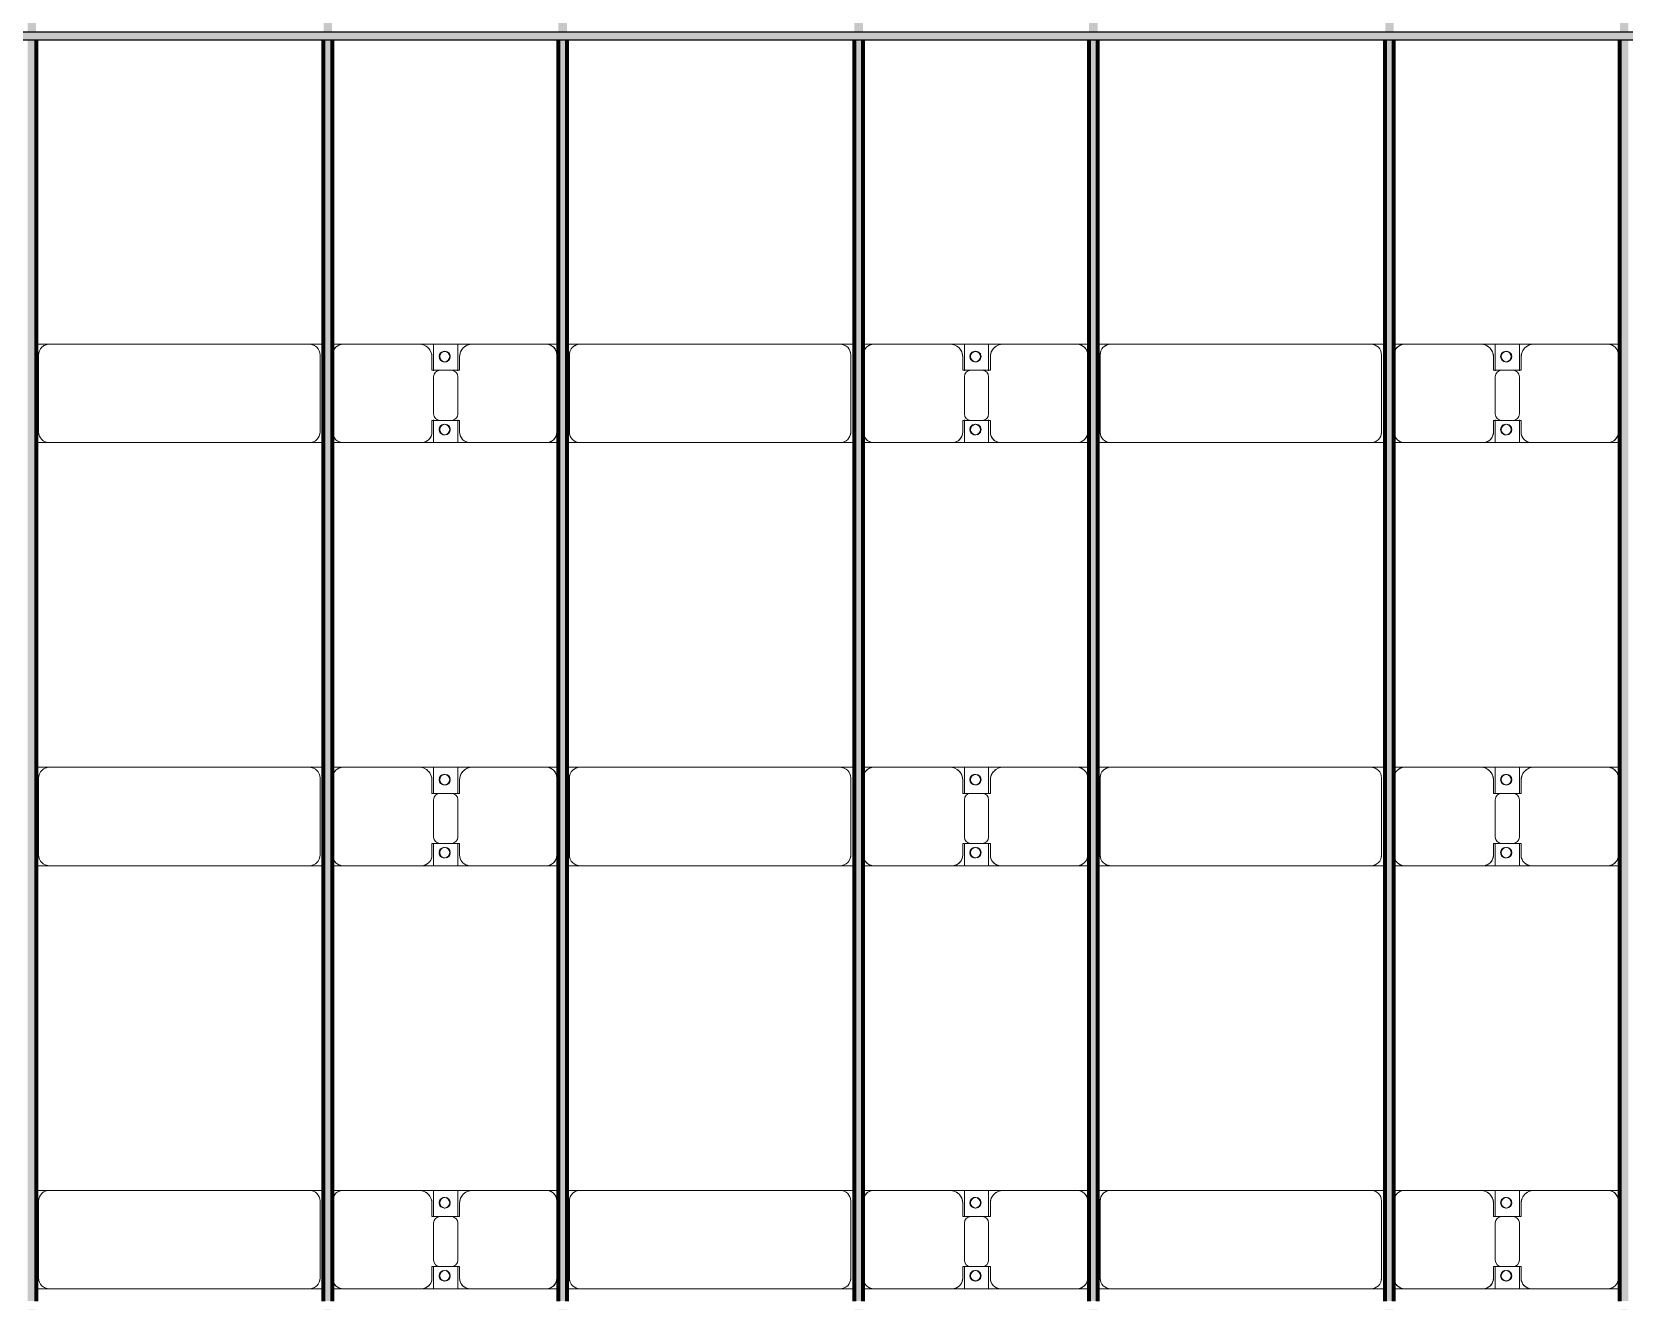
# Model space of a CAD drawing. Header units: millimetres. Extents: x -268744 to 115753, y -96240 to -10461.
# Drawn here: x -76505 to -68975, y -58607 to -52607 of the extents above; entities that cross this region are included whole.
import ezdxf

# ---------------------------------------------------------------- set-up
doc = ezdxf.new("R2010")
doc.units = ezdxf.units.MM
doc.layers.add('A-GENM', color=13, linetype='Continuous', lineweight=9)
doc.layers.add('S-BEAM', color=12, linetype='Continuous', lineweight=9)

# ---------------------------------------------------------------- blocks, each defined once
blk = doc.blocks.new('Dầm C52 - Hộp 40x60-V24-KHUNG KẾT CẤU BÈ PIN 1')
at = {"layer": 'S-BEAM', "lineweight": 25}
blk.add_hatch(color=4, dxfattribs=at).paths.add_polyline_path([(-145811, -20), (145811, -20), (145811, 20), (-145811, 20)])
at = {"layer": 'S-BEAM', "color": 4, "lineweight": 25}
for p, q in [((-145811, 20), (145811, 20)), ((145811, -20), (-145811, -20))]:
    blk.add_line(p, q, dxfattribs=at)
blk = doc.blocks.new('Dai phao do pin - DẢI PHAO ĐỠ PIN-V60-KHUNG KẾT CẤU BÈ PIN 1')
at = {"layer": 'A-GENM', "color": 7}
for p, q in [((31947.6, 241.6), (32009.7, 241.6)), ((31947.6, 241.6), (32009.7, 241.6)), ((33240.3, 241.6), (32009.7, 241.6)), ((33240.3, 241.6), (33307.6, 241.6)), ((33240.3, 241.6), (33307.6, 241.6)), ((33347.6, 241.6), (33399.7, 241.6)), ((33347.6, 241.6), (33399.7, 241.6)), ((33759.7, 241.6), (33399.7, 241.6)), ((33759.7, 241.6), (33942.2, 241.6)), ((33942.2, 241.6), (33759.7, 241.6)), ((33827.8, 241.6), (34010, 241.6)), ((33827.8, 116.2), (33827.8, 241.6)), ((34010, 241.6), (33827.8, 241.6)), ((33942.2, 241.6), (33942.2, 116.2)), ((34360.3, 241.6), (34010.3, 241.6)), ((34360.3, 241.6), (34417.6, 241.6)), ((34360.3, 241.6), (34417.6, 241.6)), ((34457.6, 241.6), (34519.7, 241.6)), ((34457.6, 241.6), (34519.7, 241.6)), ((35750.3, 241.6), (34519.7, 241.6)), ((35750.3, 241.6), (35817.6, 241.6)), ((35750.3, 241.6), (35817.6, 241.6)), ((35857.6, 241.6), (35909.7, 241.6)), ((35857.6, 241.6), (35909.7, 241.6)), ((36269.7, 241.6), (35909.7, 241.6)), ((36269.7, 241.6), (36452.2, 241.6)), ((36452.2, 241.6), (36269.7, 241.6)), ((36337.8, 241.6), (36520.3, 241.6)), ((36337.8, 116.2), (36337.8, 241.6)), ((36520.3, 241.6), (36337.8, 241.6)), ((36452.2, 241.6), (36452.2, 116.2)), ((36870.3, 241.6), (36520.3, 241.6)), ((36870.3, 241.6), (36927.6, 241.6)), ((36870.3, 241.6), (36927.6, 241.6)), ((36967.6, 241.6), (37029.7, 241.6)), ((36967.6, 241.6), (37029.7, 241.6)), ((38260.3, 241.6), (37029.7, 241.6)), ((38260.3, 241.6), (38327.6, 241.6)), ((38260.3, 241.6), (38327.6, 241.6)), ((38367.6, 241.6), (38419.7, 241.6)), ((38367.6, 241.6), (38419.7, 241.6)), ((38779.7, 241.6), (38419.7, 241.6)), ((38779.7, 241.6), (38962.2, 241.6)), ((38962.2, 241.6), (38779.7, 241.6)), ((38847.8, 241.6), (39030.3, 241.6)), ((38847.8, 116.2), (38847.8, 241.6)), ((39030.3, 241.6), (38847.8, 241.6)), ((38962.2, 241.6), (38962.2, 116.2)), ((39380.3, 241.6), (39030.3, 241.6)), ((39380.3, 241.6), (39437.6, 241.6)), ((39380.3, 241.6), (39437.6, 241.6)), ((31959.7, 191.6), (31959.7, -173.4)), ((33290.3, -173.4), (33290.3, 191.6)), ((33349.7, 191.6), (33349.7, -173.4)), ((33819.7, 118.2), (33819.7, 181.6)), ((33950.3, 181.6), (33950.3, 118.2)), ((34410.3, -173.4), (34410.3, 191.6)), ((34469.7, 191.6), (34469.7, -173.4)), ((35800.3, -173.4), (35800.3, 191.6)), ((35859.7, 191.6), (35859.7, -173.4)), ((36329.7, 118.2), (36329.7, 181.6)), ((36460.3, 181.6), (36460.3, 118.2)), ((36920.3, -173.4), (36920.3, 191.6)), ((36979.7, 191.6), (36979.7, -173.4)), ((38310.3, -173.4), (38310.3, 191.6)), ((38369.7, 191.6), (38369.7, -173.4)), ((38839.7, 118.2), (38839.7, 181.6)), ((38970.3, 181.6), (38970.3, 118.2)), ((39430.3, -173.4), (39430.3, 191.6)), ((33912.2, 118.2), (33819.7, 118.2)), ((33827.8, 88.2), (33827.8, -88.2)), ((33950.3, 118.2), (33857.8, 118.2)), ((33942.2, -88.2), (33942.2, 88.2)), ((36422.2, 118.2), (36329.7, 118.2)), ((36337.8, 88.2), (36337.8, -88.2)), ((36460.3, 118.2), (36367.8, 118.2)), ((36452.2, -88.2), (36452.2, 88.2)), ((38932.2, 118.2), (38839.7, 118.2)), ((38847.8, 88.2), (38847.8, -88.2)), ((38970.3, 118.2), (38877.8, 118.2)), ((38962.2, -88.2), (38962.2, 88.2)), ((33819.7, -173.4), (33819.7, -118.2)), ((33819.7, -118.2), (33912.2, -118.2)), ((33827.8, -223.4), (33827.8, -116.2)), ((33857.8, -118.2), (33950.3, -118.2)), ((33942.2, -116.2), (33942.2, -223.4)), ((33950.3, -118.2), (33950.3, -173.4)), ((36329.7, -173.4), (36329.7, -118.2)), ((36329.7, -118.2), (36422.2, -118.2)), ((36337.8, -223.4), (36337.8, -116.2)), ((36367.8, -118.2), (36460.3, -118.2)), ((36452.2, -116.2), (36452.2, -223.4)), ((36460.3, -118.2), (36460.3, -173.4)), ((38839.7, -173.4), (38839.7, -118.2)), ((38839.7, -118.2), (38932.2, -118.2)), ((38847.8, -223.4), (38847.8, -116.2)), ((38877.8, -118.2), (38970.3, -118.2)), ((38962.2, -116.2), (38962.2, -223.4)), ((38970.3, -118.2), (38970.3, -173.4)), ((32009.7, -223.4), (31947.6, -223.4)), ((32009.7, -223.4), (31947.6, -223.4)), ((32009.7, -223.4), (33240.3, -223.4)), ((33307.6, -223.4), (33240.3, -223.4)), ((33307.6, -223.4), (33240.3, -223.4)), ((33399.7, -223.4), (33347.6, -223.4)), ((33399.7, -223.4), (33347.6, -223.4)), ((33399.7, -223.4), (33769.7, -223.4)), ((33942.2, -223.4), (33769.7, -223.4)), ((33769.7, -223.4), (33942.2, -223.4)), ((34000.3, -223.4), (33827.8, -223.4)), ((33827.8, -223.4), (34000.3, -223.4)), ((34000.3, -223.4), (34360.3, -223.4)), ((34417.6, -223.4), (34360.3, -223.4)), ((34417.6, -223.4), (34360.3, -223.4)), ((34519.7, -223.4), (34457.6, -223.4)), ((34519.7, -223.4), (34457.6, -223.4)), ((34519.7, -223.4), (35750.3, -223.4)), ((35817.6, -223.4), (35750.3, -223.4)), ((35817.6, -223.4), (35750.3, -223.4)), ((35909.7, -223.4), (35857.6, -223.4)), ((35909.7, -223.4), (35857.6, -223.4)), ((35909.7, -223.4), (36279.7, -223.4)), ((36452.2, -223.4), (36279.7, -223.4)), ((36279.7, -223.4), (36452.2, -223.4)), ((36510.3, -223.4), (36337.8, -223.4)), ((36337.8, -223.4), (36510.3, -223.4)), ((36510.3, -223.4), (36870.3, -223.4)), ((36927.6, -223.4), (36870.3, -223.4)), ((36927.6, -223.4), (36870.3, -223.4)), ((37029.7, -223.4), (36967.6, -223.4)), ((37029.7, -223.4), (36967.6, -223.4)), ((37029.7, -223.4), (38260.3, -223.4)), ((38327.6, -223.4), (38260.3, -223.4)), ((38327.6, -223.4), (38260.3, -223.4)), ((38419.7, -223.4), (38367.6, -223.4)), ((38419.7, -223.4), (38367.6, -223.4)), ((38419.7, -223.4), (38789.7, -223.4)), ((38962.2, -223.4), (38789.7, -223.4)), ((38789.7, -223.4), (38962.2, -223.4)), ((39020.3, -223.4), (38847.8, -223.4)), ((38847.8, -223.4), (39020.3, -223.4)), ((39020.3, -223.4), (39380.3, -223.4)), ((39437.6, -223.4), (39380.3, -223.4)), ((39437.6, -223.4), (39380.3, -223.4))]:
    blk.add_line(p, q, dxfattribs=at)
for centre, radius, start, end in [((32009.7, 191.6), 50, 90, 180), ((32009.7, 191.6), 50, 105, 135), ((33240.3, 191.6), 50, 360, 90), ((33240.3, 191.6), 50, 60, 90), ((33399.7, 191.6), 50, 90, 180), ((33399.7, 191.6), 50, 105, 180), ((33759.7, 181.6), 60, 360, 90), ((33759.7, 181.6), 60, 360, 60), ((34010.3, 181.6), 60, 90, 180), ((34010.3, 181.6), 60, 120, 180), ((34360.3, 191.6), 50, 0, 90), ((34360.3, 191.6), 50, 0, 75), ((34519.7, 191.6), 50, 90, 180), ((34519.7, 191.6), 50, 105, 135), ((35750.3, 191.6), 50, 360, 90), ((35750.3, 191.6), 50, 60, 90), ((35909.7, 191.6), 50, 90, 180), ((35909.7, 191.6), 50, 105, 180), ((36269.7, 181.6), 60, 360, 90), ((36269.7, 181.6), 60, 360, 60), ((36520.3, 181.6), 60, 90, 180), ((36520.3, 181.6), 60, 120, 180), ((36870.3, 191.6), 50, 360, 90), ((36870.3, 191.6), 50, 360, 75), ((37029.7, 191.6), 50, 90, 180), ((37029.7, 191.6), 50, 105, 135), ((38260.3, 191.6), 50, 0, 90), ((38260.3, 191.6), 50, 60, 90), ((38419.7, 191.6), 50, 90, 180), ((38419.7, 191.6), 50, 105, 180), ((38779.7, 181.6), 60, 360, 90), ((38779.7, 181.6), 60, 360, 60), ((39030.3, 181.6), 60, 90, 180), ((39030.3, 181.6), 60, 120, 180), ((39380.3, 191.6), 50, 0, 90), ((39380.3, 191.6), 50, 0, 75), ((32009.7, 191.6), 50, 150, 180), ((33240.3, 191.6), 50, 15, 30), ((33878.6, 183.2), 25, 360, 180), ((33878.6, 183.2), 25, 180, 0), ((33878.6, 183.2), 25, 0, 165), ((33881.4, 183.2), 25, 0, 180), ((33881.4, 183.2), 25, 90, 180), ((33881.4, 183.2), 25, 180, 360), ((33881.4, 183.2), 25, 180, 300), ((33878.6, 183.2), 25, 210, 0), ((33881.4, 183.2), 25, 15, 75), ((33881.4, 183.2), 25, 330, 345), ((34519.7, 191.6), 50, 150, 180), ((35750.3, 191.6), 50, 15, 30), ((36388.6, 183.2), 25, 360, 180), ((36388.6, 183.2), 25, 180, 0), ((36388.6, 183.2), 25, 0, 165), ((36391.4, 183.2), 25, 0, 180), ((36391.4, 183.2), 25, 90, 180), ((36391.4, 183.2), 25, 180, 0), ((36391.4, 183.2), 25, 180, 300), ((36388.6, 183.2), 25, 210, 0), ((36391.4, 183.2), 25, 15, 75), ((36391.4, 183.2), 25, 330, 345), ((37029.7, 191.6), 50, 150, 180), ((38260.3, 191.6), 50, 15, 30), ((38898.6, 183.2), 25, 360, 180), ((38898.6, 183.2), 25, 180, 0), ((38898.6, 183.2), 25, 0, 165), ((38901.4, 183.2), 25, 360, 180), ((38901.4, 183.2), 25, 90, 180), ((38901.4, 183.2), 25, 180, 360), ((38901.4, 183.2), 25, 180, 300), ((38898.6, 183.2), 25, 210, 0), ((38901.4, 183.2), 25, 15, 75), ((38901.4, 183.2), 25, 330, 345), ((33857.8, 88.2), 30, 90, 180), ((33912.2, 88.2), 30, 0, 90), ((36367.8, 88.2), 30, 90, 180), ((36422.2, 88.2), 30, 0, 90), ((38877.8, 88.2), 30, 90, 180), ((38932.2, 88.2), 30, 0, 90), ((33857.8, -88.2), 30, 180, 270), ((33878.6, -161.8), 25, 0, 180), ((33878.6, -161.8), 25, 105, 165), ((33881.4, -161.8), 25, 0, 180), ((33881.4, -161.8), 25, 105, 180), ((33878.6, -161.8), 25, 0, 75), ((33881.4, -161.8), 25, 15, 75), ((33912.2, -88.2), 30, 270, 0), ((36367.8, -88.2), 30, 180, 270), ((36388.6, -161.8), 25, 360, 180), ((36388.6, -161.8), 25, 105, 165), ((36391.4, -161.8), 25, 360, 180), ((36391.4, -161.8), 25, 105, 180), ((36388.6, -161.8), 25, 0, 75), ((36391.4, -161.8), 25, 15, 75), ((36422.2, -88.2), 30, 270, 0), ((38877.8, -88.2), 30, 180, 270), ((38898.6, -161.8), 25, 0, 180), ((38898.6, -161.8), 25, 105, 165), ((38901.4, -161.8), 25, 360, 180), ((38901.4, -161.8), 25, 105, 180), ((38898.6, -161.8), 25, 0, 75), ((38901.4, -161.8), 25, 15, 75), ((38932.2, -88.2), 30, 270, 0), ((32009.7, -173.4), 50, 180, 270), ((32009.7, -173.4), 50, 180, 210), ((32009.7, -173.4), 50, 240, 270), ((33240.3, -173.4), 50, 270, 360), ((33240.3, -173.4), 50, 285, 300), ((33240.3, -173.4), 50, 330, 360), ((33399.7, -173.4), 50, 180, 270), ((33399.7, -173.4), 50, 180, 255), ((33769.7, -173.4), 50, 270, 0), ((33769.7, -173.4), 50, 285, 0), ((33878.6, -161.8), 25, 180, 0), ((33878.6, -161.8), 25, 195, 0), ((33881.4, -161.8), 25, 180, 0), ((33881.4, -161.8), 25, 180, 270), ((33881.4, -161.8), 25, 285, 345), ((34000.3, -173.4), 50, 180, 270), ((34000.3, -173.4), 50, 180, 255), ((34360.3, -173.4), 50, 270, 0), ((34360.3, -173.4), 50, 285, 0), ((34519.7, -173.4), 50, 180, 270), ((34519.7, -173.4), 50, 180, 210), ((34519.7, -173.4), 50, 240, 270), ((35750.3, -173.4), 50, 270, 360), ((35750.3, -173.4), 50, 285, 300), ((35750.3, -173.4), 50, 330, 360), ((35909.7, -173.4), 50, 180, 270), ((35909.7, -173.4), 50, 180, 255), ((36279.7, -173.4), 50, 270, 0), ((36279.7, -173.4), 50, 285, 0), ((36388.6, -161.8), 25, 180, 0), ((36388.6, -161.8), 25, 195, 0), ((36391.4, -161.8), 25, 180, 0), ((36391.4, -161.8), 25, 180, 270), ((36391.4, -161.8), 25, 285, 345), ((36510.3, -173.4), 50, 180, 270), ((36510.3, -173.4), 50, 180, 255), ((36870.3, -173.4), 50, 270, 360), ((36870.3, -173.4), 50, 285, 360), ((37029.7, -173.4), 50, 180, 270), ((37029.7, -173.4), 50, 180, 210), ((37029.7, -173.4), 50, 240, 270), ((38260.3, -173.4), 50, 270, 0), ((38260.3, -173.4), 50, 285, 300), ((38260.3, -173.4), 50, 330, 360), ((38419.7, -173.4), 50, 180, 270), ((38419.7, -173.4), 50, 180, 255), ((38789.7, -173.4), 50, 270, 360), ((38789.7, -173.4), 50, 285, 360), ((38898.6, -161.8), 25, 180, 0), ((38898.6, -161.8), 25, 195, 0), ((38901.4, -161.8), 25, 180, 0), ((38901.4, -161.8), 25, 180, 270), ((38901.4, -161.8), 25, 285, 345), ((39020.3, -173.4), 50, 180, 270), ((39020.3, -173.4), 50, 180, 255), ((39380.3, -173.4), 50, 270, 0), ((39380.3, -173.4), 50, 285, 0)]:
    blk.add_arc(centre, radius, start, end, dxfattribs=at)
blk = doc.blocks.new('Dai phao do pin - DẢI PHAO ĐỠ PIN-V61-KHUNG KẾT CẤU BÈ PIN 1')
at = {"layer": 'A-GENM', "color": 7}
for p, q in [((31947.6, 241.6), (32009.7, 241.6)), ((31947.6, 241.6), (32009.7, 241.6)), ((33240.3, 241.6), (32009.7, 241.6)), ((33240.3, 241.6), (33307.6, 241.6)), ((33240.3, 241.6), (33307.6, 241.6)), ((33347.6, 241.6), (33399.7, 241.6)), ((33347.6, 241.6), (33399.7, 241.6)), ((33759.7, 241.6), (33399.7, 241.6)), ((33759.7, 241.6), (33942.2, 241.6)), ((33942.2, 241.6), (33759.7, 241.6)), ((33827.8, 241.6), (34010, 241.6)), ((33827.8, 116.2), (33827.8, 241.6)), ((34010, 241.6), (33827.8, 241.6)), ((33942.2, 241.6), (33942.2, 116.2)), ((34360.3, 241.6), (34010.3, 241.6)), ((34360.3, 241.6), (34417.6, 241.6)), ((34360.3, 241.6), (34417.6, 241.6)), ((34457.6, 241.6), (34519.7, 241.6)), ((34457.6, 241.6), (34519.7, 241.6)), ((35750.3, 241.6), (34519.7, 241.6)), ((35750.3, 241.6), (35817.6, 241.6)), ((35750.3, 241.6), (35817.6, 241.6)), ((35857.6, 241.6), (35909.7, 241.6)), ((35857.6, 241.6), (35909.7, 241.6)), ((36269.7, 241.6), (35909.7, 241.6)), ((36269.7, 241.6), (36452.2, 241.6)), ((36452.2, 241.6), (36269.7, 241.6)), ((36337.8, 241.6), (36520.3, 241.6)), ((36337.8, 116.2), (36337.8, 241.6)), ((36520.3, 241.6), (36337.8, 241.6)), ((36452.2, 241.6), (36452.2, 116.2)), ((36870.3, 241.6), (36520.3, 241.6)), ((36870.3, 241.6), (36927.6, 241.6)), ((36870.3, 241.6), (36927.6, 241.6)), ((36967.6, 241.6), (37029.7, 241.6)), ((36967.6, 241.6), (37029.7, 241.6)), ((38260.3, 241.6), (37029.7, 241.6)), ((38260.3, 241.6), (38327.6, 241.6)), ((38260.3, 241.6), (38327.6, 241.6)), ((38367.6, 241.6), (38419.7, 241.6)), ((38367.6, 241.6), (38419.7, 241.6)), ((38779.7, 241.6), (38419.7, 241.6)), ((38779.7, 241.6), (38962.2, 241.6)), ((38962.2, 241.6), (38779.7, 241.6)), ((38847.8, 241.6), (39030.3, 241.6)), ((38847.8, 116.2), (38847.8, 241.6)), ((39030.3, 241.6), (38847.8, 241.6)), ((38962.2, 241.6), (38962.2, 116.2)), ((39380.3, 241.6), (39030.3, 241.6)), ((39380.3, 241.6), (39437.6, 241.6)), ((39380.3, 241.6), (39437.6, 241.6)), ((31959.7, 191.6), (31959.7, -173.4)), ((33290.3, -173.4), (33290.3, 191.6)), ((33349.7, 191.6), (33349.7, -173.4)), ((33819.7, 118.2), (33819.7, 181.6)), ((33950.3, 181.6), (33950.3, 118.2)), ((34410.3, -173.4), (34410.3, 191.6)), ((34469.7, 191.6), (34469.7, -173.4)), ((35800.3, -173.4), (35800.3, 191.6)), ((35859.7, 191.6), (35859.7, -173.4)), ((36329.7, 118.2), (36329.7, 181.6)), ((36460.3, 181.6), (36460.3, 118.2)), ((36920.3, -173.4), (36920.3, 191.6)), ((36979.7, 191.6), (36979.7, -173.4)), ((38310.3, -173.4), (38310.3, 191.6)), ((38369.7, 191.6), (38369.7, -173.4)), ((38839.7, 118.2), (38839.7, 181.6)), ((38970.3, 181.6), (38970.3, 118.2)), ((39430.3, -173.4), (39430.3, 191.6)), ((33912.2, 118.2), (33819.7, 118.2)), ((33827.8, 88.2), (33827.8, -88.2)), ((33950.3, 118.2), (33857.8, 118.2)), ((33942.2, -88.2), (33942.2, 88.2)), ((36422.2, 118.2), (36329.7, 118.2)), ((36337.8, 88.2), (36337.8, -88.2)), ((36460.3, 118.2), (36367.8, 118.2)), ((36452.2, -88.2), (36452.2, 88.2)), ((38932.2, 118.2), (38839.7, 118.2)), ((38847.8, 88.2), (38847.8, -88.2)), ((38970.3, 118.2), (38877.8, 118.2)), ((38962.2, -88.2), (38962.2, 88.2)), ((33819.7, -173.4), (33819.7, -118.2)), ((33819.7, -118.2), (33912.2, -118.2)), ((33827.8, -223.4), (33827.8, -116.2)), ((33857.8, -118.2), (33950.3, -118.2)), ((33942.2, -116.2), (33942.2, -223.4)), ((33950.3, -118.2), (33950.3, -173.4)), ((36329.7, -173.4), (36329.7, -118.2)), ((36329.7, -118.2), (36422.2, -118.2)), ((36337.8, -223.4), (36337.8, -116.2)), ((36367.8, -118.2), (36460.3, -118.2)), ((36452.2, -116.2), (36452.2, -223.4)), ((36460.3, -118.2), (36460.3, -173.4)), ((38839.7, -173.4), (38839.7, -118.2)), ((38839.7, -118.2), (38932.2, -118.2)), ((38847.8, -223.4), (38847.8, -116.2)), ((38877.8, -118.2), (38970.3, -118.2)), ((38962.2, -116.2), (38962.2, -223.4)), ((38970.3, -118.2), (38970.3, -173.4)), ((32009.7, -223.4), (31947.6, -223.4)), ((32009.7, -223.4), (31947.6, -223.4)), ((32009.7, -223.4), (33240.3, -223.4)), ((33307.6, -223.4), (33240.3, -223.4)), ((33307.6, -223.4), (33240.3, -223.4)), ((33399.7, -223.4), (33347.6, -223.4)), ((33399.7, -223.4), (33347.6, -223.4)), ((33399.7, -223.4), (33769.7, -223.4)), ((33942.2, -223.4), (33769.7, -223.4)), ((33769.7, -223.4), (33942.2, -223.4)), ((34000.3, -223.4), (33827.8, -223.4)), ((33827.8, -223.4), (34000.3, -223.4)), ((34000.3, -223.4), (34360.3, -223.4)), ((34417.6, -223.4), (34360.3, -223.4)), ((34417.6, -223.4), (34360.3, -223.4)), ((34519.7, -223.4), (34457.6, -223.4)), ((34519.7, -223.4), (34457.6, -223.4)), ((34519.7, -223.4), (35750.3, -223.4)), ((35817.6, -223.4), (35750.3, -223.4)), ((35817.6, -223.4), (35750.3, -223.4)), ((35909.7, -223.4), (35857.6, -223.4)), ((35909.7, -223.4), (35857.6, -223.4)), ((35909.7, -223.4), (36279.7, -223.4)), ((36452.2, -223.4), (36279.7, -223.4)), ((36279.7, -223.4), (36452.2, -223.4)), ((36510.3, -223.4), (36337.8, -223.4)), ((36337.8, -223.4), (36510.3, -223.4)), ((36510.3, -223.4), (36870.3, -223.4)), ((36927.6, -223.4), (36870.3, -223.4)), ((36927.6, -223.4), (36870.3, -223.4)), ((37029.7, -223.4), (36967.6, -223.4)), ((37029.7, -223.4), (36967.6, -223.4)), ((37029.7, -223.4), (38260.3, -223.4)), ((38327.6, -223.4), (38260.3, -223.4)), ((38327.6, -223.4), (38260.3, -223.4)), ((38419.7, -223.4), (38367.6, -223.4)), ((38419.7, -223.4), (38367.6, -223.4)), ((38419.7, -223.4), (38789.7, -223.4)), ((38962.2, -223.4), (38789.7, -223.4)), ((38789.7, -223.4), (38962.2, -223.4)), ((39020.3, -223.4), (38847.8, -223.4)), ((38847.8, -223.4), (39020.3, -223.4)), ((39020.3, -223.4), (39380.3, -223.4)), ((39437.6, -223.4), (39380.3, -223.4)), ((39437.6, -223.4), (39380.3, -223.4))]:
    blk.add_line(p, q, dxfattribs=at)
for centre, radius, start, end in [((32009.7, 191.6), 50, 90, 180), ((32009.7, 191.6), 50, 105, 135), ((33240.3, 191.6), 50, 360, 90), ((33240.3, 191.6), 50, 60, 90), ((33399.7, 191.6), 50, 90, 180), ((33399.7, 191.6), 50, 105, 180), ((33759.7, 181.6), 60, 360, 90), ((33759.7, 181.6), 60, 360, 60), ((34010.3, 181.6), 60, 90, 180), ((34010.3, 181.6), 60, 120, 180), ((34360.3, 191.6), 50, 0, 90), ((34360.3, 191.6), 50, 0, 75), ((34519.7, 191.6), 50, 90, 180), ((34519.7, 191.6), 50, 105, 135), ((35750.3, 191.6), 50, 360, 90), ((35750.3, 191.6), 50, 60, 90), ((35909.7, 191.6), 50, 90, 180), ((35909.7, 191.6), 50, 105, 180), ((36269.7, 181.6), 60, 360, 90), ((36269.7, 181.6), 60, 360, 60), ((36520.3, 181.6), 60, 90, 180), ((36520.3, 181.6), 60, 120, 180), ((36870.3, 191.6), 50, 360, 90), ((36870.3, 191.6), 50, 360, 75), ((37029.7, 191.6), 50, 90, 180), ((37029.7, 191.6), 50, 105, 135), ((38260.3, 191.6), 50, 0, 90), ((38260.3, 191.6), 50, 60, 90), ((38419.7, 191.6), 50, 90, 180), ((38419.7, 191.6), 50, 105, 180), ((38779.7, 181.6), 60, 360, 90), ((38779.7, 181.6), 60, 360, 60), ((39030.3, 181.6), 60, 90, 180), ((39030.3, 181.6), 60, 120, 180), ((39380.3, 191.6), 50, 0, 90), ((39380.3, 191.6), 50, 0, 75), ((32009.7, 191.6), 50, 150, 180), ((33240.3, 191.6), 50, 15, 30), ((33878.6, 183.2), 25, 360, 180), ((33878.6, 183.2), 25, 180, 0), ((33878.6, 183.2), 25, 0, 165), ((33881.4, 183.2), 25, 0, 180), ((33881.4, 183.2), 25, 90, 180), ((33881.4, 183.2), 25, 180, 360), ((33881.4, 183.2), 25, 180, 300), ((33878.6, 183.2), 25, 210, 0), ((33881.4, 183.2), 25, 15, 75), ((33881.4, 183.2), 25, 330, 345), ((34519.7, 191.6), 50, 150, 180), ((35750.3, 191.6), 50, 15, 30), ((36388.6, 183.2), 25, 360, 180), ((36388.6, 183.2), 25, 180, 0), ((36388.6, 183.2), 25, 0, 165), ((36391.4, 183.2), 25, 0, 180), ((36391.4, 183.2), 25, 90, 180), ((36391.4, 183.2), 25, 180, 0), ((36391.4, 183.2), 25, 180, 300), ((36388.6, 183.2), 25, 210, 0), ((36391.4, 183.2), 25, 15, 75), ((36391.4, 183.2), 25, 330, 345), ((37029.7, 191.6), 50, 150, 180), ((38260.3, 191.6), 50, 15, 30), ((38898.6, 183.2), 25, 360, 180), ((38898.6, 183.2), 25, 180, 0), ((38898.6, 183.2), 25, 0, 165), ((38901.4, 183.2), 25, 360, 180), ((38901.4, 183.2), 25, 90, 180), ((38901.4, 183.2), 25, 180, 360), ((38901.4, 183.2), 25, 180, 300), ((38898.6, 183.2), 25, 210, 0), ((38901.4, 183.2), 25, 15, 75), ((38901.4, 183.2), 25, 330, 345), ((33857.8, 88.2), 30, 90, 180), ((33912.2, 88.2), 30, 0, 90), ((36367.8, 88.2), 30, 90, 180), ((36422.2, 88.2), 30, 0, 90), ((38877.8, 88.2), 30, 90, 180), ((38932.2, 88.2), 30, 0, 90), ((33857.8, -88.2), 30, 180, 270), ((33878.6, -161.8), 25, 0, 180), ((33878.6, -161.8), 25, 105, 165), ((33881.4, -161.8), 25, 0, 180), ((33881.4, -161.8), 25, 105, 180), ((33878.6, -161.8), 25, 0, 75), ((33881.4, -161.8), 25, 15, 75), ((33912.2, -88.2), 30, 270, 0), ((36367.8, -88.2), 30, 180, 270), ((36388.6, -161.8), 25, 360, 180), ((36388.6, -161.8), 25, 105, 165), ((36391.4, -161.8), 25, 360, 180), ((36391.4, -161.8), 25, 105, 180), ((36388.6, -161.8), 25, 0, 75), ((36391.4, -161.8), 25, 15, 75), ((36422.2, -88.2), 30, 270, 0), ((38877.8, -88.2), 30, 180, 270), ((38898.6, -161.8), 25, 0, 180), ((38898.6, -161.8), 25, 105, 165), ((38901.4, -161.8), 25, 360, 180), ((38901.4, -161.8), 25, 105, 180), ((38898.6, -161.8), 25, 0, 75), ((38901.4, -161.8), 25, 15, 75), ((38932.2, -88.2), 30, 270, 0), ((32009.7, -173.4), 50, 180, 270), ((32009.7, -173.4), 50, 180, 210), ((32009.7, -173.4), 50, 240, 270), ((33240.3, -173.4), 50, 270, 360), ((33240.3, -173.4), 50, 285, 300), ((33240.3, -173.4), 50, 330, 360), ((33399.7, -173.4), 50, 180, 270), ((33399.7, -173.4), 50, 180, 255), ((33769.7, -173.4), 50, 270, 0), ((33769.7, -173.4), 50, 285, 0), ((33878.6, -161.8), 25, 180, 0), ((33878.6, -161.8), 25, 195, 0), ((33881.4, -161.8), 25, 180, 0), ((33881.4, -161.8), 25, 180, 270), ((33881.4, -161.8), 25, 285, 345), ((34000.3, -173.4), 50, 180, 270), ((34000.3, -173.4), 50, 180, 255), ((34360.3, -173.4), 50, 270, 0), ((34360.3, -173.4), 50, 285, 0), ((34519.7, -173.4), 50, 180, 270), ((34519.7, -173.4), 50, 180, 210), ((34519.7, -173.4), 50, 240, 270), ((35750.3, -173.4), 50, 270, 360), ((35750.3, -173.4), 50, 285, 300), ((35750.3, -173.4), 50, 330, 360), ((35909.7, -173.4), 50, 180, 270), ((35909.7, -173.4), 50, 180, 255), ((36279.7, -173.4), 50, 270, 0), ((36279.7, -173.4), 50, 285, 0), ((36388.6, -161.8), 25, 180, 0), ((36388.6, -161.8), 25, 195, 0), ((36391.4, -161.8), 25, 180, 0), ((36391.4, -161.8), 25, 180, 270), ((36391.4, -161.8), 25, 285, 345), ((36510.3, -173.4), 50, 180, 270), ((36510.3, -173.4), 50, 180, 255), ((36870.3, -173.4), 50, 270, 360), ((36870.3, -173.4), 50, 285, 360), ((37029.7, -173.4), 50, 180, 270), ((37029.7, -173.4), 50, 180, 210), ((37029.7, -173.4), 50, 240, 270), ((38260.3, -173.4), 50, 270, 0), ((38260.3, -173.4), 50, 285, 300), ((38260.3, -173.4), 50, 330, 360), ((38419.7, -173.4), 50, 180, 270), ((38419.7, -173.4), 50, 180, 255), ((38789.7, -173.4), 50, 270, 360), ((38789.7, -173.4), 50, 285, 360), ((38898.6, -161.8), 25, 180, 0), ((38898.6, -161.8), 25, 195, 0), ((38901.4, -161.8), 25, 180, 0), ((38901.4, -161.8), 25, 180, 270), ((38901.4, -161.8), 25, 285, 345), ((39020.3, -173.4), 50, 180, 270), ((39020.3, -173.4), 50, 180, 255), ((39380.3, -173.4), 50, 270, 0), ((39380.3, -173.4), 50, 285, 0)]:
    blk.add_arc(centre, radius, start, end, dxfattribs=at)
blk = doc.blocks.new('Dai phao do pin - DẢI PHAO ĐỠ PIN-V62-KHUNG KẾT CẤU BÈ PIN 1')
at = {"layer": 'A-GENM', "color": 7}
for p, q in [((31947.6, 241.6), (32009.7, 241.6)), ((31947.6, 241.6), (32009.7, 241.6)), ((33240.3, 241.6), (32009.7, 241.6)), ((33240.3, 241.6), (33307.6, 241.6)), ((33240.3, 241.6), (33307.6, 241.6)), ((33347.6, 241.6), (33399.7, 241.6)), ((33347.6, 241.6), (33399.7, 241.6)), ((33759.7, 241.6), (33399.7, 241.6)), ((33759.7, 241.6), (33942.2, 241.6)), ((33942.2, 241.6), (33759.7, 241.6)), ((33827.8, 241.6), (34010, 241.6)), ((33827.8, 116.2), (33827.8, 241.6)), ((34010, 241.6), (33827.8, 241.6)), ((33942.2, 241.6), (33942.2, 116.2)), ((34360.3, 241.6), (34010.3, 241.6)), ((34360.3, 241.6), (34417.6, 241.6)), ((34360.3, 241.6), (34417.6, 241.6)), ((34457.6, 241.6), (34519.7, 241.6)), ((34457.6, 241.6), (34519.7, 241.6)), ((35750.3, 241.6), (34519.7, 241.6)), ((35750.3, 241.6), (35817.6, 241.6)), ((35750.3, 241.6), (35817.6, 241.6)), ((35857.6, 241.6), (35909.7, 241.6)), ((35857.6, 241.6), (35909.7, 241.6)), ((36269.7, 241.6), (35909.7, 241.6)), ((36269.7, 241.6), (36452.2, 241.6)), ((36452.2, 241.6), (36269.7, 241.6)), ((36337.8, 241.6), (36520.3, 241.6)), ((36337.8, 116.2), (36337.8, 241.6)), ((36520.3, 241.6), (36337.8, 241.6)), ((36452.2, 241.6), (36452.2, 116.2)), ((36870.3, 241.6), (36520.3, 241.6)), ((36870.3, 241.6), (36927.6, 241.6)), ((36870.3, 241.6), (36927.6, 241.6)), ((36967.6, 241.6), (37029.7, 241.6)), ((36967.6, 241.6), (37029.7, 241.6)), ((38260.3, 241.6), (37029.7, 241.6)), ((38260.3, 241.6), (38327.6, 241.6)), ((38260.3, 241.6), (38327.6, 241.6)), ((38367.6, 241.6), (38419.7, 241.6)), ((38367.6, 241.6), (38419.7, 241.6)), ((38779.7, 241.6), (38419.7, 241.6)), ((38779.7, 241.6), (38962.2, 241.6)), ((38962.2, 241.6), (38779.7, 241.6)), ((38847.8, 241.6), (39030.3, 241.6)), ((38847.8, 116.2), (38847.8, 241.6)), ((39030.3, 241.6), (38847.8, 241.6)), ((38962.2, 241.6), (38962.2, 116.2)), ((39380.3, 241.6), (39030.3, 241.6)), ((39380.3, 241.6), (39437.6, 241.6)), ((39380.3, 241.6), (39437.6, 241.6)), ((31959.7, 191.6), (31959.7, -173.4)), ((33290.3, -173.4), (33290.3, 191.6)), ((33349.7, 191.6), (33349.7, -173.4)), ((33819.7, 118.2), (33819.7, 181.6)), ((33950.3, 181.6), (33950.3, 118.2)), ((34410.3, -173.4), (34410.3, 191.6)), ((34469.7, 191.6), (34469.7, -173.4)), ((35800.3, -173.4), (35800.3, 191.6)), ((35859.7, 191.6), (35859.7, -173.4)), ((36329.7, 118.2), (36329.7, 181.6)), ((36460.3, 181.6), (36460.3, 118.2)), ((36920.3, -173.4), (36920.3, 191.6)), ((36979.7, 191.6), (36979.7, -173.4)), ((38310.3, -173.4), (38310.3, 191.6)), ((38369.7, 191.6), (38369.7, -173.4)), ((38839.7, 118.2), (38839.7, 181.6)), ((38970.3, 181.6), (38970.3, 118.2)), ((39430.3, -173.4), (39430.3, 191.6)), ((33912.2, 118.2), (33819.7, 118.2)), ((33827.8, 88.2), (33827.8, -88.2)), ((33950.3, 118.2), (33857.8, 118.2)), ((33942.2, -88.2), (33942.2, 88.2)), ((36422.2, 118.2), (36329.7, 118.2)), ((36337.8, 88.2), (36337.8, -88.2)), ((36460.3, 118.2), (36367.8, 118.2)), ((36452.2, -88.2), (36452.2, 88.2)), ((38932.2, 118.2), (38839.7, 118.2)), ((38847.8, 88.2), (38847.8, -88.2)), ((38970.3, 118.2), (38877.8, 118.2)), ((38962.2, -88.2), (38962.2, 88.2)), ((33819.7, -173.4), (33819.7, -118.2)), ((33819.7, -118.2), (33912.2, -118.2)), ((33827.8, -223.4), (33827.8, -116.2)), ((33857.8, -118.2), (33950.3, -118.2)), ((33942.2, -116.2), (33942.2, -223.4)), ((33950.3, -118.2), (33950.3, -173.4)), ((36329.7, -173.4), (36329.7, -118.2)), ((36329.7, -118.2), (36422.2, -118.2)), ((36337.8, -223.4), (36337.8, -116.2)), ((36367.8, -118.2), (36460.3, -118.2)), ((36452.2, -116.2), (36452.2, -223.4)), ((36460.3, -118.2), (36460.3, -173.4)), ((38839.7, -173.4), (38839.7, -118.2)), ((38839.7, -118.2), (38932.2, -118.2)), ((38847.8, -223.4), (38847.8, -116.2)), ((38877.8, -118.2), (38970.3, -118.2)), ((38962.2, -116.2), (38962.2, -223.4)), ((38970.3, -118.2), (38970.3, -173.4)), ((32009.7, -223.4), (31947.6, -223.4)), ((32009.7, -223.4), (31947.6, -223.4)), ((32009.7, -223.4), (33240.3, -223.4)), ((33307.6, -223.4), (33240.3, -223.4)), ((33307.6, -223.4), (33240.3, -223.4)), ((33399.7, -223.4), (33347.6, -223.4)), ((33399.7, -223.4), (33347.6, -223.4)), ((33399.7, -223.4), (33769.7, -223.4)), ((33942.2, -223.4), (33769.7, -223.4)), ((33769.7, -223.4), (33942.2, -223.4)), ((34000.3, -223.4), (33827.8, -223.4)), ((33827.8, -223.4), (34000.3, -223.4)), ((34000.3, -223.4), (34360.3, -223.4)), ((34417.6, -223.4), (34360.3, -223.4)), ((34417.6, -223.4), (34360.3, -223.4)), ((34519.7, -223.4), (34457.6, -223.4)), ((34519.7, -223.4), (34457.6, -223.4)), ((34519.7, -223.4), (35750.3, -223.4)), ((35817.6, -223.4), (35750.3, -223.4)), ((35817.6, -223.4), (35750.3, -223.4)), ((35909.7, -223.4), (35857.6, -223.4)), ((35909.7, -223.4), (35857.6, -223.4)), ((35909.7, -223.4), (36279.7, -223.4)), ((36452.2, -223.4), (36279.7, -223.4)), ((36279.7, -223.4), (36452.2, -223.4)), ((36510.3, -223.4), (36337.8, -223.4)), ((36337.8, -223.4), (36510.3, -223.4)), ((36510.3, -223.4), (36870.3, -223.4)), ((36927.6, -223.4), (36870.3, -223.4)), ((36927.6, -223.4), (36870.3, -223.4)), ((37029.7, -223.4), (36967.6, -223.4)), ((37029.7, -223.4), (36967.6, -223.4)), ((37029.7, -223.4), (38260.3, -223.4)), ((38327.6, -223.4), (38260.3, -223.4)), ((38327.6, -223.4), (38260.3, -223.4)), ((38419.7, -223.4), (38367.6, -223.4)), ((38419.7, -223.4), (38367.6, -223.4)), ((38419.7, -223.4), (38789.7, -223.4)), ((38962.2, -223.4), (38789.7, -223.4)), ((38789.7, -223.4), (38962.2, -223.4)), ((39020.3, -223.4), (38847.8, -223.4)), ((38847.8, -223.4), (39020.3, -223.4)), ((39020.3, -223.4), (39380.3, -223.4)), ((39437.6, -223.4), (39380.3, -223.4)), ((39437.6, -223.4), (39380.3, -223.4))]:
    blk.add_line(p, q, dxfattribs=at)
for centre, radius, start, end in [((32009.7, 191.6), 50, 90, 180), ((32009.7, 191.6), 50, 105, 135), ((33240.3, 191.6), 50, 360, 90), ((33240.3, 191.6), 50, 60, 90), ((33399.7, 191.6), 50, 90, 180), ((33399.7, 191.6), 50, 105, 180), ((33759.7, 181.6), 60, 360, 90), ((33759.7, 181.6), 60, 360, 60), ((34010.3, 181.6), 60, 90, 180), ((34010.3, 181.6), 60, 120, 180), ((34360.3, 191.6), 50, 0, 90), ((34360.3, 191.6), 50, 0, 75), ((34519.7, 191.6), 50, 90, 180), ((34519.7, 191.6), 50, 105, 135), ((35750.3, 191.6), 50, 360, 90), ((35750.3, 191.6), 50, 60, 90), ((35909.7, 191.6), 50, 90, 180), ((35909.7, 191.6), 50, 105, 180), ((36269.7, 181.6), 60, 360, 90), ((36269.7, 181.6), 60, 360, 60), ((36520.3, 181.6), 60, 90, 180), ((36520.3, 181.6), 60, 120, 180), ((36870.3, 191.6), 50, 360, 90), ((36870.3, 191.6), 50, 360, 75), ((37029.7, 191.6), 50, 90, 180), ((37029.7, 191.6), 50, 105, 135), ((38260.3, 191.6), 50, 0, 90), ((38260.3, 191.6), 50, 60, 90), ((38419.7, 191.6), 50, 90, 180), ((38419.7, 191.6), 50, 105, 180), ((38779.7, 181.6), 60, 360, 90), ((38779.7, 181.6), 60, 360, 60), ((39030.3, 181.6), 60, 90, 180), ((39030.3, 181.6), 60, 120, 180), ((39380.3, 191.6), 50, 0, 90), ((39380.3, 191.6), 50, 0, 75), ((32009.7, 191.6), 50, 150, 180), ((33240.3, 191.6), 50, 15, 30), ((33878.6, 183.2), 25, 360, 180), ((33878.6, 183.2), 25, 180, 0), ((33878.6, 183.2), 25, 0, 165), ((33881.4, 183.2), 25, 0, 180), ((33881.4, 183.2), 25, 90, 180), ((33881.4, 183.2), 25, 180, 360), ((33881.4, 183.2), 25, 180, 300), ((33878.6, 183.2), 25, 210, 0), ((33881.4, 183.2), 25, 15, 75), ((33881.4, 183.2), 25, 330, 345), ((34519.7, 191.6), 50, 150, 180), ((35750.3, 191.6), 50, 15, 30), ((36388.6, 183.2), 25, 360, 180), ((36388.6, 183.2), 25, 180, 0), ((36388.6, 183.2), 25, 0, 165), ((36391.4, 183.2), 25, 0, 180), ((36391.4, 183.2), 25, 90, 180), ((36391.4, 183.2), 25, 180, 0), ((36391.4, 183.2), 25, 180, 300), ((36388.6, 183.2), 25, 210, 0), ((36391.4, 183.2), 25, 15, 75), ((36391.4, 183.2), 25, 330, 345), ((37029.7, 191.6), 50, 150, 180), ((38260.3, 191.6), 50, 15, 30), ((38898.6, 183.2), 25, 360, 180), ((38898.6, 183.2), 25, 180, 0), ((38898.6, 183.2), 25, 0, 165), ((38901.4, 183.2), 25, 360, 180), ((38901.4, 183.2), 25, 90, 180), ((38901.4, 183.2), 25, 180, 360), ((38901.4, 183.2), 25, 180, 300), ((38898.6, 183.2), 25, 210, 0), ((38901.4, 183.2), 25, 15, 75), ((38901.4, 183.2), 25, 330, 345), ((33857.8, 88.2), 30, 90, 180), ((33912.2, 88.2), 30, 0, 90), ((36367.8, 88.2), 30, 90, 180), ((36422.2, 88.2), 30, 0, 90), ((38877.8, 88.2), 30, 90, 180), ((38932.2, 88.2), 30, 0, 90), ((33857.8, -88.2), 30, 180, 270), ((33878.6, -161.8), 25, 0, 180), ((33878.6, -161.8), 25, 105, 165), ((33881.4, -161.8), 25, 0, 180), ((33881.4, -161.8), 25, 105, 180), ((33878.6, -161.8), 25, 0, 75), ((33881.4, -161.8), 25, 15, 75), ((33912.2, -88.2), 30, 270, 0), ((36367.8, -88.2), 30, 180, 270), ((36388.6, -161.8), 25, 360, 180), ((36388.6, -161.8), 25, 105, 165), ((36391.4, -161.8), 25, 360, 180), ((36391.4, -161.8), 25, 105, 180), ((36388.6, -161.8), 25, 0, 75), ((36391.4, -161.8), 25, 15, 75), ((36422.2, -88.2), 30, 270, 0), ((38877.8, -88.2), 30, 180, 270), ((38898.6, -161.8), 25, 0, 180), ((38898.6, -161.8), 25, 105, 165), ((38901.4, -161.8), 25, 360, 180), ((38901.4, -161.8), 25, 105, 180), ((38898.6, -161.8), 25, 0, 75), ((38901.4, -161.8), 25, 15, 75), ((38932.2, -88.2), 30, 270, 0), ((32009.7, -173.4), 50, 180, 270), ((32009.7, -173.4), 50, 180, 210), ((32009.7, -173.4), 50, 240, 270), ((33240.3, -173.4), 50, 270, 360), ((33240.3, -173.4), 50, 285, 300), ((33240.3, -173.4), 50, 330, 360), ((33399.7, -173.4), 50, 180, 270), ((33399.7, -173.4), 50, 180, 255), ((33769.7, -173.4), 50, 270, 0), ((33769.7, -173.4), 50, 285, 0), ((33878.6, -161.8), 25, 180, 0), ((33878.6, -161.8), 25, 195, 0), ((33881.4, -161.8), 25, 180, 0), ((33881.4, -161.8), 25, 180, 270), ((33881.4, -161.8), 25, 285, 345), ((34000.3, -173.4), 50, 180, 270), ((34000.3, -173.4), 50, 180, 255), ((34360.3, -173.4), 50, 270, 0), ((34360.3, -173.4), 50, 285, 0), ((34519.7, -173.4), 50, 180, 270), ((34519.7, -173.4), 50, 180, 210), ((34519.7, -173.4), 50, 240, 270), ((35750.3, -173.4), 50, 270, 360), ((35750.3, -173.4), 50, 285, 300), ((35750.3, -173.4), 50, 330, 360), ((35909.7, -173.4), 50, 180, 270), ((35909.7, -173.4), 50, 180, 255), ((36279.7, -173.4), 50, 270, 0), ((36279.7, -173.4), 50, 285, 0), ((36388.6, -161.8), 25, 180, 0), ((36388.6, -161.8), 25, 195, 0), ((36391.4, -161.8), 25, 180, 0), ((36391.4, -161.8), 25, 180, 270), ((36391.4, -161.8), 25, 285, 345), ((36510.3, -173.4), 50, 180, 270), ((36510.3, -173.4), 50, 180, 255), ((36870.3, -173.4), 50, 270, 360), ((36870.3, -173.4), 50, 285, 360), ((37029.7, -173.4), 50, 180, 270), ((37029.7, -173.4), 50, 180, 210), ((37029.7, -173.4), 50, 240, 270), ((38260.3, -173.4), 50, 270, 0), ((38260.3, -173.4), 50, 285, 300), ((38260.3, -173.4), 50, 330, 360), ((38419.7, -173.4), 50, 180, 270), ((38419.7, -173.4), 50, 180, 255), ((38789.7, -173.4), 50, 270, 360), ((38789.7, -173.4), 50, 285, 360), ((38898.6, -161.8), 25, 180, 0), ((38898.6, -161.8), 25, 195, 0), ((38901.4, -161.8), 25, 180, 0), ((38901.4, -161.8), 25, 180, 270), ((38901.4, -161.8), 25, 285, 345), ((39020.3, -173.4), 50, 180, 270), ((39020.3, -173.4), 50, 180, 255), ((39380.3, -173.4), 50, 270, 0), ((39380.3, -173.4), 50, 285, 0)]:
    blk.add_arc(centre, radius, start, end, dxfattribs=at)
blk = doc.blocks.new('Dầm C52 - Dầm C52-V2-KHUNG KẾT CẤU BÈ PIN 1')
at = {"layer": 'S-BEAM', "lineweight": 140}
h = blk.add_hatch(color=1, dxfattribs=at)
h.paths.add_polyline_path([(-25480.9, 20), (-25480.9, -20), (-25440.9, -20), (-25440.9, 20)])
h.paths.add_polyline_path([(-25400.9, 20), (-25400.9, -20), (-19440.9, -20), (-19443, 20), (-24983.5, 20)])
h.paths.add_polyline_path([(-19400.9, 20), (-19400.9, -20), (-13440.9, -20), (-13440.9, 20), (-18519.6, 20)])
h.paths.add_polyline_path([(-13400.9, -20), (-7440.9, -20), (-7440.9, 20), (-13400.9, 20)])
h.paths.add_polyline_path([(-7400.9, 20), (-7400.9, -20), (-1440.9, -20), (-1440.9, 20), (-6515.3, 20)])
h.paths.add_polyline_path([(-1400.9, 20), (-1400.9, -20), (4559.1, -20), (4559.1, 20), (-974.9, 20)])
h.paths.add_polyline_path([(4599.1, -20), (10559.1, -20), (10559.1, 20), (4599.1, 20)])
h.paths.add_polyline_path([(10599.1, -20), (16559.1, -20), (16559.1, 20), (10599.1, 20)])
h.paths.add_polyline_path([(16599.1, 20), (16599.1, -20), (22559.1, -20), (22559.1, 20), (17493.2, 20)])
h.paths.add_polyline_path([(22599.1, 20), (22599.1, -20), (25259.1, -20), (25259.1, 20), (23033.7, 20)])
h.paths.add_polyline_path([(25299.1, -20), (25480.9, -20), (25480.9, 20), (25299.1, 20)])
at = {"layer": 'S-BEAM', "color": 1, "lineweight": 140}
blk.add_line((-7440.9, -20), (-13400.9, -20), dxfattribs=at)
blk = doc.blocks.new('Dầm C52 - Dầm C52-102503-KHUNG KẾT CẤU BÈ PIN 1')
at = {"layer": 'S-BEAM', "lineweight": 140}
h = blk.add_hatch(color=1, dxfattribs=at)
h.paths.add_polyline_path([(-25480.9, 20), (-25480.9, -20), (-25440.9, -20), (-25440.9, 20)])
h.paths.add_polyline_path([(-25400.9, 20), (-25400.9, -20), (-19440.9, -20), (-19443, 20), (-24983.5, 20)])
h.paths.add_polyline_path([(-19400.9, 20), (-19400.9, -20), (-13440.9, -20), (-13440.9, 20), (-17596.2, 20)])
h.paths.add_polyline_path([(-13400.9, -20), (-7440.9, -20), (-7440.9, 20), (-13400.9, 20)])
h.paths.add_polyline_path([(-7400.9, -20), (-1440.9, -20), (-1440.9, 20), (-7400.9, 20)])
h.paths.add_polyline_path([(-1400.9, -20), (4559.1, -20), (4559.1, 20), (-1400.9, 20)])
h.paths.add_polyline_path([(4599.1, -20), (10559.1, -20), (10559.1, 20), (4599.1, 20)])
h.paths.add_polyline_path([(10599.1, 20), (10599.1, -20), (16559.1, -20), (16559.1, 20), (11952.8, 20)])
h.paths.add_polyline_path([(16599.1, -20), (22559.1, -20), (22559.1, 20), (16599.1, 20)])
h.paths.add_polyline_path([(22599.1, -20), (25259.1, -20), (25259.1, 20), (22599.1, 20)])
h.paths.add_polyline_path([(25299.1, -20), (25441.8, -20), (25441.8, 20), (25299.1, 20)])
at = {"layer": 'S-BEAM', "color": 1, "lineweight": 140}
for p, q in [((-13400.9, 20), (-7440.9, 20)), ((-7440.9, -20), (-13400.9, -20))]:
    blk.add_line(p, q, dxfattribs=at)
blk = doc.blocks.new('Dầm C52 - Dầm C52-102502-KHUNG KẾT CẤU BÈ PIN 1')
at = {"layer": 'S-BEAM', "lineweight": 140}
h = blk.add_hatch(color=1, dxfattribs=at)
h.paths.add_polyline_path([(-25480.9, 20), (-25480.9, -20), (-25440.9, -20), (-25440.9, 20)])
h.paths.add_polyline_path([(-25400.9, 20), (-25400.9, -20), (-19440.9, -20), (-19443, 20), (-24983.5, 20)])
h.paths.add_polyline_path([(-19400.9, 20), (-19400.9, -20), (-13440.9, -20), (-13440.9, 20), (-18981.3, 20)])
h.paths.add_polyline_path([(-13400.9, -20), (-7440.9, -20), (-7440.9, 20), (-13400.9, 20)])
h.paths.add_polyline_path([(-7400.9, -20), (-1440.9, -20), (-1440.9, 20), (-7400.9, 20)])
h.paths.add_polyline_path([(-1400.9, -20), (4559.1, -20), (4559.1, 20), (-1400.9, 20)])
h.paths.add_polyline_path([(4599.1, 20), (4599.1, -20), (10559.1, -20), (10559.1, 20), (5027.2, 20)])
h.paths.add_polyline_path([(10599.1, -20), (16559.1, -20), (16559.1, 20), (10599.1, 20)])
h.paths.add_polyline_path([(16599.1, 20), (16599.1, -20), (22559.1, -20), (22559.1, 20), (17031.5, 20)])
h.paths.add_polyline_path([(22599.1, -20), (25259.1, -20), (25259.1, 20), (22599.1, 20)])
h.paths.add_polyline_path([(25299.1, -20), (25480.9, -20), (25480.9, 20), (25299.1, 20)])
at = {"layer": 'S-BEAM', "color": 1, "lineweight": 140}
for p, q in [((-13400.9, 20), (-7440.9, 20)), ((-7440.9, -20), (-13400.9, -20))]:
    blk.add_line(p, q, dxfattribs=at)
blk = doc.blocks.new('Dầm C52 - Dầm C52-V20-KHUNG KẾT CẤU BÈ PIN 1')
at = {"layer": 'S-BEAM', "lineweight": 140}
h = blk.add_hatch(color=1, dxfattribs=at)
h.paths.add_polyline_path([(-25480.9, 20), (-25480.9, -20), (-25440.9, -20), (-25440.9, 20)])
h.paths.add_polyline_path([(-25400.9, 1.6), (-25400.9, -20), (-19440.9, -20), (-19443, 20), (-25400.9, 20)])
h.paths.add_polyline_path([(-19400.9, -20), (-13440.9, -20), (-13440.9, 20), (-19400.9, 20), (-19400.9, 1.6)])
h.paths.add_polyline_path([(-13400.9, 1.6), (-13400.9, -20), (-7440.9, -20), (-7440.9, 20), (-13400.9, 20)])
h.paths.add_polyline_path([(-7400.9, 20), (-7400.9, -20), (-1440.9, -20), (-1440.9, 20), (-6515.3, 20)])
h.paths.add_polyline_path([(-1400.9, 1.6), (-1400.9, -20), (4559.1, -20), (4559.1, 20), (-1400.9, 20)])
h.paths.add_polyline_path([(4599.1, 1.6), (4599.1, -20), (10559.1, -20), (10559.1, 20), (4599.1, 20)])
h.paths.add_polyline_path([(10599.1, 20), (10599.1, -20), (16559.1, -20), (16559.1, 20), (11029.4, 20)])
h.paths.add_polyline_path([(16599.1, 20), (16599.1, -20), (22559.1, -20), (22559.1, 20), (17493.2, 20)])
h.paths.add_polyline_path([(22599.1, 1.6), (22599.1, -20), (25259.1, -20), (25259.1, 20), (22599.1, 20)])
h.paths.add_polyline_path([(25299.1, -20), (25441.8, -20), (25441.8, 20), (25299.1, 20), (25299.1, 1.6)])
at = {"layer": 'S-BEAM', "color": 1, "lineweight": 140}
for p, q in [((-13400.9, 20), (-7440.9, 20)), ((-7440.9, -20), (-13400.9, -20))]:
    blk.add_line(p, q, dxfattribs=at)
blk = doc.blocks.new('Dầm C52 - Dầm C52-V1-KHUNG KẾT CẤU BÈ PIN 1')
at = {"layer": 'S-BEAM', "lineweight": 140}
h = blk.add_hatch(color=1, dxfattribs=at)
h.paths.add_polyline_path([(-25480.9, 20), (-25480.9, -20), (-25440.9, -20), (-25445.2, 20)])
h.paths.add_polyline_path([(-25400.9, -20), (-19440.9, -20), (-19443, 20), (-25400.9, 20)])
h.paths.add_polyline_path([(-19400.9, 20), (-19400.9, -20), (-13440.9, -20), (-13440.9, 20), (-18981.3, 20)])
h.paths.add_polyline_path([(-13400.9, -20), (-7440.9, -20), (-7440.9, 20), (-13400.9, 20)])
h.paths.add_polyline_path([(-7400.9, 20), (-7400.9, -20), (-1440.9, -20), (-1440.9, 20), (-6977, 20)])
h.paths.add_polyline_path([(-1400.9, -20), (4559.1, -20), (4559.1, 20), (-1400.9, 20)])
h.paths.add_polyline_path([(4599.1, 20), (4599.1, -20), (10559.1, -20), (10559.1, 20), (5027.2, 20)])
h.paths.add_polyline_path([(10599.1, -20), (16559.1, -20), (16559.1, 20), (10599.1, 20)])
h.paths.add_polyline_path([(16599.1, 20), (16599.1, -20), (22559.1, -20), (22559.1, 20), (17031.5, 20)])
h.paths.add_polyline_path([(22599.1, -20), (25259.1, -20), (25259.1, 20), (22599.1, 20)])
h.paths.add_polyline_path([(25299.1, -20), (25480.9, -20), (25480.9, 20), (25299.1, 20)])
at = {"layer": 'S-BEAM', "color": 1, "lineweight": 140}
for p, q in [((-13400.9, 20), (-7440.9, 20)), ((-7440.9, -20), (-13400.9, -20))]:
    blk.add_line(p, q, dxfattribs=at)
blk = doc.blocks.new('Dầm C52 - Dầm C52-V21-KHUNG KẾT CẤU BÈ PIN 1')
at = {"layer": 'S-BEAM', "lineweight": 140}
h = blk.add_hatch(color=1, dxfattribs=at)
h.paths.add_polyline_path([(-25480.9, 20), (-25480.9, -20), (-25440.9, -20), (-25445.2, 20)])
h.paths.add_polyline_path([(-25400.9, 20), (-25400.9, -20), (-19440.9, -20), (-19443, 20), (-24983.5, 20)])
h.paths.add_polyline_path([(-19400.9, 5.7), (-19400.9, -20), (-13440.9, -20), (-13440.9, 20), (-19400.9, 20)])
h.paths.add_polyline_path([(-13400.9, 5.7), (-13400.9, -20), (-7440.9, -20), (-7440.9, 20), (-13400.9, 20)])
h.paths.add_polyline_path([(-7400.9, -20), (-1440.9, -20), (-1440.9, 20), (-7400.9, 20), (-7400.9, 5.7)])
h.paths.add_polyline_path([(-1400.9, 5.7), (-1400.9, -20), (4559.1, -20), (4559.1, 20), (-1400.9, 20)])
h.paths.add_polyline_path([(4599.1, 20), (4599.1, -20), (10559.1, -20), (10559.1, 20), (5027.2, 20)])
h.paths.add_polyline_path([(10599.1, 5.7), (10599.1, -20), (16559.1, -20), (16559.1, 20), (10599.1, 20)])
h.paths.add_polyline_path([(16599.1, -20), (22559.1, -20), (22559.1, 20), (16599.1, 20), (16599.1, 5.7)])
h.paths.add_polyline_path([(22599.1, 5.7), (22599.1, -20), (25259.1, -20), (25259.1, 20), (22599.1, 20)])
h.paths.add_polyline_path([(25299.1, -20), (25480.9, -20), (25480.9, 20), (25299.1, 20), (25299.1, 5.7)])
at = {"layer": 'S-BEAM', "color": 1, "lineweight": 140}
blk.add_line((-13400.9, 20), (-7440.9, 20), dxfattribs=at)
blk = doc.blocks.new('be pin 1_rvt-1-KHUNG KẾT CẤU BÈ PIN 1')
at = {"layer": 'A-GENM', "lineweight": 9}
for name, p in [('Dai phao do pin - DẢI PHAO ĐỠ PIN-V62-KHUNG KẾT CẤU BÈ PIN 1', (-108433.1, -54324.7)), ('Dai phao do pin - DẢI PHAO ĐỠ PIN-V61-KHUNG KẾT CẤU BÈ PIN 1', (-108433.1, -56324.7)), ('Dai phao do pin - DẢI PHAO ĐỠ PIN-V60-KHUNG KẾT CẤU BÈ PIN 1', (-108433.1, -58324.7))]:
    blk.add_blockref(name, p, dxfattribs=at)
at = {"layer": 'S-BEAM', "lineweight": 9, "rotation": 90.00000000032618}
for name, p in [('Dầm C52 - Dầm C52-V2-KHUNG KẾT CẤU BÈ PIN 1', (-76505.5, -45205.6)), ('Dầm C52 - Dầm C52-102502-KHUNG KẾT CẤU BÈ PIN 1', (-73995.5, -45205.6)), ('Dầm C52 - Dầm C52-V1-KHUNG KẾT CẤU BÈ PIN 1', (-71485.5, -45205.6)), ('Dầm C52 - Dầm C52-V21-KHUNG KẾT CẤU BÈ PIN 1', (-68975.5, -45205.6)), ('Dầm C52 - Dầm C52-102503-KHUNG KẾT CẤU BÈ PIN 1', (-75105.5, -45205.6)), ('Dầm C52 - Dầm C52-V20-KHUNG KẾT CẤU BÈ PIN 1', (-72595.5, -45205.6)), ('Dầm C52 - Dầm C52-102503-KHUNG KẾT CẤU BÈ PIN 1', (-70085.5, -45205.6))]:
    blk.add_blockref(name, p, dxfattribs=at)
at = {"layer": 'S-BEAM', "lineweight": 9}
blk.add_blockref('Dầm C52 - Hộp 40x60-V24-KHUNG KẾT CẤU BÈ PIN 1', (-110896.7, -52626.5), dxfattribs=at)

msp = doc.modelspace()

# ---------------------------------------------------------------- block references
at = {"lineweight": 5}
msp.add_blockref('be pin 1_rvt-1-KHUNG KẾT CẤU BÈ PIN 1', (0, 0), dxfattribs=at)

doc.saveas('drawing.dxf')
